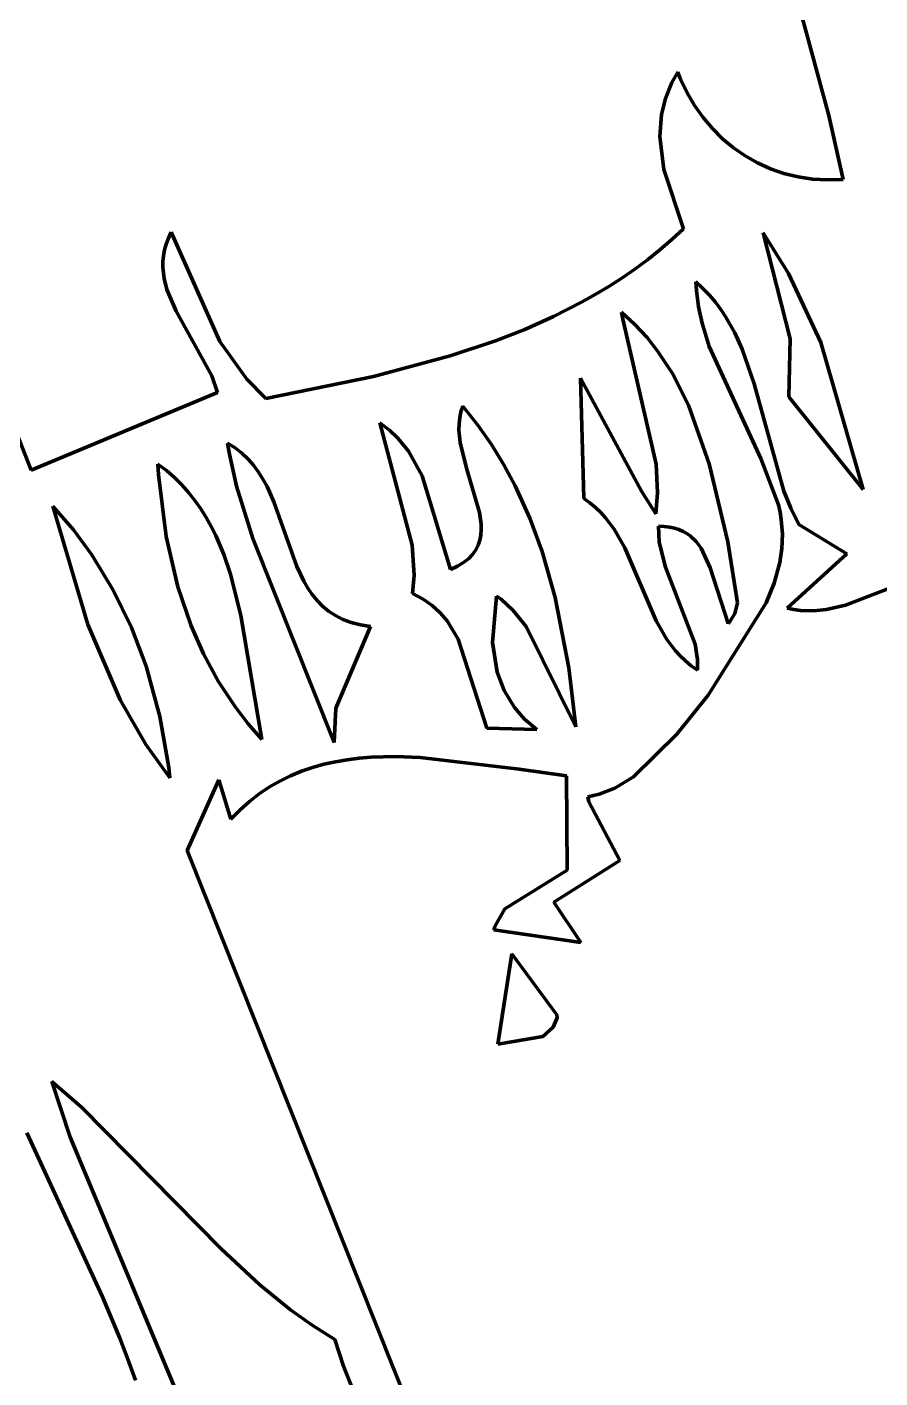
# Model space of a CAD drawing. Header units: millimetres. Extents: x 0 to 9.3, y 0 to 12.
# Drawn here: x 2.75 to 3.351, y 4.399 to 5.352 of the extents above; entities that cross this region are included whole.
import ezdxf

# ---------------------------------------------------------------- set-up
doc = ezdxf.new("R2010")
doc.units = ezdxf.units.MM
doc.layers.add('color#000000ff', color=7, linetype='CONTINUOUS', lineweight=100)
doc.layers.add('color#ffffffff', color=7, linetype='CONTINUOUS', lineweight=100)

msp = doc.modelspace()

# ---------------------------------------------------------------- linework, layer by layer
at = {"layer": 'color#000000ff'}
for p, q in [((3.31515, 5.28975), (3.2951, 5.36423)), ((2.63979, 5.32593), (2.75281, 5.03956)), ((3.20456, 5.31297), (3.20865, 5.3203)), ((3.20865, 5.3203), (3.21069, 5.31529)), ((3.20005, 5.30177), (3.20456, 5.31297)), ((3.21069, 5.31529), (3.21529, 5.3057)), ((3.19732, 5.29036), (3.20005, 5.30177)), ((3.21529, 5.3057), (3.22058, 5.29667)), ((3.19614, 5.27492), (3.19732, 5.29036)), ((3.22058, 5.29667), (3.22652, 5.28824)), ((3.22652, 5.28824), (3.23309, 5.28045)), ((3.32528, 5.24452), (3.31515, 5.28975)), ((3.19875, 5.2516), (3.19614, 5.27492)), ((3.23309, 5.28045), (3.24024, 5.27333)), ((3.24024, 5.27333), (3.24794, 5.2669)), ((3.24794, 5.2669), (3.25616, 5.26121)), ((3.25616, 5.26121), (3.26486, 5.25628)), ((3.26486, 5.25628), (3.27401, 5.25214)), ((3.27401, 5.25214), (3.28358, 5.24883)), ((3.21266, 5.20984), (3.19875, 5.2516)), ((3.28358, 5.24883), (3.29352, 5.24639)), ((3.29352, 5.24639), (3.30381, 5.24483)), ((3.30381, 5.24483), (3.3144, 5.2442)), ((3.3144, 5.2442), (3.32528, 5.24452)), ((2.84948, 5.20316), (2.85153, 5.20739)), ((2.85153, 5.20739), (2.88583, 5.1302)), ((3.20442, 5.2022), (3.21266, 5.20984)), ((3.28677, 5.17823), (3.26882, 5.20686)), ((3.26882, 5.20686), (3.28791, 5.13207)), ((2.84597, 5.19074), (2.84673, 5.19483)), ((2.84673, 5.19483), (2.84789, 5.19897)), ((2.84789, 5.19897), (2.84948, 5.20316)), ((3.18726, 5.18796), (3.19595, 5.19491)), ((3.19595, 5.19491), (3.20442, 5.2022)), ((2.84556, 5.18267), (2.84559, 5.18668)), ((2.84559, 5.18668), (2.84597, 5.19074)), ((3.17836, 5.18133), (3.18726, 5.18796)), ((2.84646, 5.17473), (2.84556, 5.18267)), ((3.16926, 5.17502), (3.17836, 5.18133)), ((3.30951, 5.1295), (3.28677, 5.17823)), ((2.84846, 5.16692), (2.84646, 5.17473)), ((2.85498, 5.15155), (2.84846, 5.16692)), ((3.1505, 5.16331), (3.15997, 5.16902)), ((3.15997, 5.16902), (3.16926, 5.17502)), ((3.22153, 5.17226), (3.22191, 5.16631)), ((3.22645, 5.1677), (3.22153, 5.17226)), ((3.22191, 5.16631), (3.22342, 5.15465)), ((3.231, 5.16293), (3.22645, 5.1677)), ((3.12111, 5.14786), (3.14086, 5.15789)), ((3.14086, 5.15789), (3.1505, 5.16331)), ((3.23519, 5.15796), (3.231, 5.16293)), ((3.23904, 5.15282), (3.23519, 5.15796)), ((2.88012, 5.10592), (2.85498, 5.15155)), ((3.10081, 5.13882), (3.12111, 5.14786)), ((3.16909, 5.151), (3.16988, 5.14607)), ((3.17848, 5.14235), (3.16909, 5.151)), ((3.22342, 5.15465), (3.22581, 5.14329)), ((3.24258, 5.14751), (3.23904, 5.15282)), ((3.24883, 5.13644), (3.24258, 5.14751)), ((3.08005, 5.13071), (3.10081, 5.13882)), ((3.16988, 5.14607), (3.19343, 5.04368)), ((3.187, 5.1331), (3.17848, 5.14235)), ((3.22581, 5.14329), (3.23079, 5.12672)), ((2.88583, 5.1302), (2.90474, 5.10357)), ((3.04823, 5.12006), (3.08005, 5.13071)), ((3.19471, 5.12329), (3.187, 5.1331)), ((3.25411, 5.12484), (3.24883, 5.13644)), ((3.28791, 5.13207), (3.28689, 5.09114)), ((3.33933, 5.02588), (3.30951, 5.1295)), ((2.99408, 5.10564), (3.04823, 5.12006)), ((3.20488, 5.10766), (3.19471, 5.12329)), ((3.23079, 5.12672), (3.26729, 5.04762)), ((3.26249, 5.10044), (3.25411, 5.12484)), ((2.88411, 5.09423), (2.88012, 5.10592)), ((2.90474, 5.10357), (2.91815, 5.09013)), ((2.91815, 5.09013), (2.99408, 5.10564)), ((3.18301, 5.02454), (3.1402, 5.10443)), ((3.1402, 5.10443), (3.14234, 5.01941)), ((3.21615, 5.08541), (3.20488, 5.10766)), ((3.28354, 5.02461), (3.26249, 5.10044)), ((2.75281, 5.03956), (2.88411, 5.09423)), ((3.28689, 5.09114), (3.33933, 5.02588)), ((3.05581, 5.08053), (3.05491, 5.07637)), ((3.0572, 5.08458), (3.05581, 5.08053)), ((3.06775, 5.0713), (3.0572, 5.08458)), ((3.23088, 5.04386), (3.21615, 5.08541)), ((3.00531, 5.06774), (2.99856, 5.0728)), ((2.99856, 5.0728), (3.02131, 4.98644)), ((3.05445, 5.07212), (3.05439, 5.06779)), ((3.05491, 5.07637), (3.05445, 5.07212)), ((3.07737, 5.05749), (3.06775, 5.0713)), ((3.01124, 5.06213), (3.00531, 5.06774)), ((3.01879, 5.05283), (3.01124, 5.06213)), ((3.05439, 5.06779), (3.05468, 5.06339)), ((3.05468, 5.06339), (3.05528, 5.05893)), ((2.89118, 5.05852), (2.89248, 5.05083)), ((2.89653, 5.05517), (2.89118, 5.05852)), ((2.90135, 5.05143), (2.89653, 5.05517)), ((3.02841, 5.03541), (3.01879, 5.05283)), ((3.05528, 5.05893), (3.0598, 5.04078)), ((3.0861, 5.04319), (3.07737, 5.05749)), ((2.84208, 5.04375), (2.84252, 5.03643)), ((2.84811, 5.03915), (2.84208, 5.04375)), ((2.89248, 5.05083), (2.89751, 5.02814)), ((2.90568, 5.04732), (2.90135, 5.05143)), ((2.90957, 5.04289), (2.90568, 5.04732)), ((2.91307, 5.03816), (2.90957, 5.04289)), ((3.09399, 5.02845), (3.0861, 5.04319)), ((3.19343, 5.04368), (3.1944, 5.02375)), ((3.24401, 4.98893), (3.23088, 5.04386)), ((3.26729, 5.04762), (3.27972, 5.01511)), ((2.84252, 5.03643), (2.84787, 4.99277)), ((2.85372, 5.03427), (2.84811, 5.03915)), ((2.85894, 5.02912), (2.85372, 5.03427)), ((2.91621, 5.03318), (2.91307, 5.03816)), ((2.91905, 5.02797), (2.91621, 5.03318)), ((3.04838, 4.9693), (3.02841, 5.03541)), ((3.0598, 5.04078), (3.06896, 5.0097)), ((2.86378, 5.02371), (2.85894, 5.02912)), ((2.86825, 5.01806), (2.86378, 5.02371)), ((2.89751, 5.02814), (2.90899, 4.99128)), ((2.92397, 5.01704), (2.91905, 5.02797)), ((3.10434, 5.00561), (3.09399, 5.02845)), ((3.19324, 5.00856), (3.18301, 5.02454)), ((3.1944, 5.02375), (3.19324, 5.00856)), ((3.28838, 5.0126), (3.28354, 5.02461)), ((2.76812, 5.01405), (2.79264, 4.93058)), ((2.78248, 4.99741), (2.76812, 5.01405)), ((2.87239, 5.01218), (2.86825, 5.01806)), ((2.94005, 4.97155), (2.92397, 5.01704)), ((3.14234, 5.01941), (3.14669, 5.01634)), ((3.14669, 5.01634), (3.1507, 5.01303)), ((3.27972, 5.01511), (3.28088, 5.00984)), ((2.8762, 5.00609), (2.87239, 5.01218)), ((2.8797, 4.99981), (2.8762, 5.00609)), ((3.06896, 5.0097), (3.07008, 5.00146)), ((3.11304, 4.98203), (3.10434, 5.00561)), ((3.1507, 5.01303), (3.1544, 5.0095)), ((3.1544, 5.0095), (3.1578, 5.00577)), ((3.1578, 5.00577), (3.16383, 4.99779)), ((3.28088, 5.00984), (3.28171, 5.00462)), ((3.28171, 5.00462), (3.28244, 4.99433)), ((3.2941, 5.00102), (3.28838, 5.0126)), ((2.79546, 4.97973), (2.78248, 4.99741)), ((2.88292, 4.99335), (2.8797, 4.99981)), ((3.07016, 4.99751), (3.06987, 4.99369)), ((3.07008, 5.00146), (3.07016, 4.99751)), ((3.16383, 4.99779), (3.17133, 4.98475)), ((3.19569, 4.98869), (3.19515, 4.99992)), ((3.19515, 4.99992), (3.19919, 4.99975)), ((3.19919, 4.99975), (3.20292, 4.99929)), ((3.20292, 4.99929), (3.20635, 4.99855)), ((3.20635, 4.99855), (3.2095, 4.99755)), ((3.2095, 4.99755), (3.2124, 4.99629)), ((3.2124, 4.99629), (3.21504, 4.99481)), ((3.21504, 4.99481), (3.21746, 4.9931)), ((3.32781, 4.9804), (3.2941, 5.00102)), ((2.84787, 4.99277), (2.85618, 4.95722)), ((2.88857, 4.97995), (2.88292, 4.99335)), ((2.90899, 4.99128), (2.96642, 4.84732)), ((3.02131, 4.98644), (3.02285, 4.96536)), ((3.06796, 4.9865), (3.06625, 4.98314)), ((3.06915, 4.99002), (3.06796, 4.9865)), ((3.06987, 4.99369), (3.06915, 4.99002)), ((3.2, 4.971), (3.19569, 4.98869)), ((3.21746, 4.9931), (3.22167, 4.9891)), ((3.22167, 4.9891), (3.22514, 4.9844)), ((3.25089, 4.94597), (3.24401, 4.98893)), ((3.28244, 4.99433), (3.28203, 4.98424)), ((2.81063, 4.95477), (2.79546, 4.97973)), ((2.89329, 4.966), (2.88857, 4.97995)), ((3.06111, 4.97698), (3.05758, 4.9742)), ((3.06399, 4.97996), (3.06111, 4.97698)), ((3.06625, 4.98314), (3.06399, 4.97996)), ((3.12232, 4.94971), (3.11304, 4.98203)), ((3.17133, 4.98475), (3.19335, 4.93314)), ((3.22514, 4.9844), (3.23145, 4.97045)), ((3.28203, 4.98424), (3.28057, 4.97434)), ((3.28572, 4.94198), (3.32781, 4.9804)), ((2.90054, 4.93696), (2.89329, 4.966)), ((2.94493, 4.96116), (2.94005, 4.97155)), ((3.05336, 4.97164), (3.04838, 4.9693)), ((3.05758, 4.9742), (3.05336, 4.97164)), ((3.22101, 4.91677), (3.2, 4.971)), ((3.23145, 4.97045), (3.24425, 4.93134)), ((3.28057, 4.97434), (3.27667, 4.95985)), ((3.38363, 4.96613), (3.32694, 4.94426)), ((2.85618, 4.95722), (2.86558, 4.9297)), ((2.94774, 4.9563), (2.94493, 4.96116)), ((3.02285, 4.96536), (3.02167, 4.95242)), ((3.27667, 4.95985), (3.27104, 4.94576)), ((2.8234, 4.92846), (2.81063, 4.95477)), ((2.95086, 4.95172), (2.94774, 4.9563)), ((2.95432, 4.94744), (2.95086, 4.95172)), ((2.95818, 4.94351), (2.95432, 4.94744)), ((3.02167, 4.95242), (3.02906, 4.94856)), ((3.02906, 4.94856), (3.0355, 4.94402)), ((3.07807, 4.91781), (3.08093, 4.95067)), ((3.08093, 4.95067), (3.08405, 4.94836)), ((3.08405, 4.94836), (3.09245, 4.94074)), ((3.13198, 4.90008), (3.12232, 4.94971)), ((2.96247, 4.93997), (2.95818, 4.94351)), ((2.96725, 4.93684), (2.96247, 4.93997)), ((3.0355, 4.94402), (3.04111, 4.93885)), ((3.04111, 4.93885), (3.04597, 4.93313)), ((3.09245, 4.94074), (3.10173, 4.92918)), ((3.27104, 4.94576), (3.23001, 4.88081)), ((3.24571, 4.93302), (3.24893, 4.93834)), ((3.24893, 4.93834), (3.25089, 4.94597)), ((3.29051, 4.94107), (3.28572, 4.94198)), ((3.29523, 4.94051), (3.29051, 4.94107)), ((3.30451, 4.94032), (3.29523, 4.94051)), ((3.3136, 4.94123), (3.30451, 4.94032)), ((3.32694, 4.94426), (3.3136, 4.94123)), ((2.79264, 4.93058), (2.81545, 4.87731)), ((2.83381, 4.90107), (2.8234, 4.92846)), ((2.86558, 4.9297), (2.87437, 4.90978)), ((2.91538, 4.84933), (2.90054, 4.93696)), ((2.97255, 4.93416), (2.96725, 4.93684)), ((2.96759, 4.87164), (2.99203, 4.92918)), ((2.97841, 4.93197), (2.97255, 4.93416)), ((2.98489, 4.9303), (2.97841, 4.93197)), ((2.99203, 4.92918), (2.98489, 4.9303)), ((3.04597, 4.93313), (3.05377, 4.92033)), ((3.10173, 4.92918), (3.13687, 4.85846)), ((3.19335, 4.93314), (3.2009, 4.92009)), ((3.24425, 4.93134), (3.24571, 4.93302)), ((3.05377, 4.92033), (3.07395, 4.85747)), ((3.2009, 4.92009), (3.20698, 4.91209)), ((2.87437, 4.90978), (2.88472, 4.89059)), ((3.08132, 4.89698), (3.07807, 4.91781)), ((3.20698, 4.91209), (3.21041, 4.90836)), ((3.22254, 4.90593), (3.22101, 4.91677)), ((2.84356, 4.86574), (2.83381, 4.90107)), ((3.13687, 4.85846), (3.13198, 4.90008)), ((3.21041, 4.90836), (3.21414, 4.90482)), ((3.21414, 4.90482), (3.21818, 4.9015)), ((3.21818, 4.9015), (3.22257, 4.89842)), ((3.22257, 4.89842), (3.22254, 4.90593)), ((2.88472, 4.89059), (2.89671, 4.87226)), ((3.0862, 4.88401), (3.08132, 4.89698)), ((3.09347, 4.87203), (3.0862, 4.88401)), ((3.23001, 4.88081), (3.20803, 4.85327)), ((2.81545, 4.87731), (2.83354, 4.84601)), ((2.89671, 4.87226), (2.90565, 4.86056)), ((2.96642, 4.84732), (2.96759, 4.87164)), ((3.10063, 4.86383), (3.09347, 4.87203)), ((2.84976, 4.8297), (2.84356, 4.86574)), ((3.10934, 4.85641), (3.10063, 4.86383)), ((2.90565, 4.86056), (2.91538, 4.84933)), ((3.07395, 4.85747), (3.10934, 4.85641)), ((3.20803, 4.85327), (3.17745, 4.82306)), ((2.83354, 4.84601), (2.85059, 4.82246)), ((2.96729, 4.83377), (2.95914, 4.83195)), ((2.97556, 4.83518), (2.96729, 4.83377)), ((2.98395, 4.83623), (2.97556, 4.83518)), ((2.99243, 4.83693), (2.98395, 4.83623)), ((3.00963, 4.83741), (2.99243, 4.83693)), ((3.02705, 4.83685), (3.00963, 4.83741)), ((3.09679, 4.82855), (3.02705, 4.83685)), ((2.85059, 4.82246), (2.84976, 4.8297)), ((2.93557, 4.82384), (2.92805, 4.82015)), ((2.94326, 4.82702), (2.93557, 4.82384)), ((2.95112, 4.82971), (2.94326, 4.82702)), ((2.95914, 4.83195), (2.95112, 4.82971)), ((3.13016, 4.82385), (3.09679, 4.82855)), ((3.13069, 4.75733), (3.13016, 4.82385)), ((3.17745, 4.82306), (3.16421, 4.81519)), ((2.88511, 4.82098), (2.86266, 4.77121)), ((2.89362, 4.79314), (2.88511, 4.82098)), ((2.92072, 4.81593), (2.9136, 4.81115)), ((2.92805, 4.82015), (2.92072, 4.81593)), ((3.16421, 4.81519), (3.15324, 4.81093)), ((2.9067, 4.80577), (2.90004, 4.79978)), ((2.9136, 4.81115), (2.9067, 4.80577)), ((3.15324, 4.81093), (3.14537, 4.80901)), ((3.14537, 4.80901), (3.14589, 4.80546)), ((3.14589, 4.80546), (3.16789, 4.76401)), ((2.90004, 4.79978), (2.89362, 4.79314)), ((2.86266, 4.77121), (3.05355, 4.29214)), ((3.08678, 4.73004), (3.13069, 4.75733)), ((3.16789, 4.76401), (3.1214, 4.73464)), ((3.07975, 4.71748), (3.08678, 4.73004)), ((3.1214, 4.73464), (3.14044, 4.70628)), ((3.07895, 4.71504), (3.07975, 4.71748)), ((3.14044, 4.70628), (3.07895, 4.71504)), ((3.08177, 4.63452), (3.09172, 4.6983)), ((3.09172, 4.6983), (3.12336, 4.65521)), ((3.12363, 4.65314), (3.12073, 4.64638)), ((3.12336, 4.65521), (3.12363, 4.65314)), ((3.12073, 4.64638), (3.11354, 4.63983)), ((3.11354, 4.63983), (3.08177, 4.63452)), ((2.78855, 4.58989), (2.76726, 4.60803)), ((2.76726, 4.60803), (2.78021, 4.5688)), ((2.8867, 4.49005), (2.78855, 4.58989)), ((2.803, 4.45628), (2.74962, 4.57182)), ((2.78021, 4.5688), (2.91811, 4.23861)), ((2.91394, 4.46469), (2.8867, 4.49005)), ((2.9356, 4.44709), (2.91394, 4.46469)), ((2.81518, 4.42707), (2.803, 4.45628)), ((2.95081, 4.43624), (2.9356, 4.44709)), ((2.96676, 4.42622), (2.95081, 4.43624)), ((2.82088, 4.41235), (2.81518, 4.42707)), ((2.97296, 4.4073), (2.96676, 4.42622)), ((2.82627, 4.39753), (2.82088, 4.41235)), ((2.99165, 4.36086), (2.97296, 4.4073))]:
    msp.add_line(p, q, dxfattribs=at)
at = {"layer": 'color#ffffffff'}
for p, q in [((3.2951, 5.36423), (3.31515, 5.28975)), ((2.75281, 5.03956), (2.63979, 5.32593)), ((3.20865, 5.3203), (3.20456, 5.31297)), ((3.21069, 5.31529), (3.20865, 5.3203)), ((3.20456, 5.31297), (3.20005, 5.30177)), ((3.21529, 5.3057), (3.21069, 5.31529)), ((3.20005, 5.30177), (3.19732, 5.29036)), ((3.22058, 5.29667), (3.21529, 5.3057)), ((3.19732, 5.29036), (3.19614, 5.27492)), ((3.22652, 5.28824), (3.22058, 5.29667)), ((3.23309, 5.28045), (3.22652, 5.28824)), ((3.31515, 5.28975), (3.32528, 5.24452)), ((3.19614, 5.27492), (3.19875, 5.2516)), ((3.24024, 5.27333), (3.23309, 5.28045)), ((3.24794, 5.2669), (3.24024, 5.27333)), ((3.25616, 5.26121), (3.24794, 5.2669)), ((3.26486, 5.25628), (3.25616, 5.26121)), ((3.27401, 5.25214), (3.26486, 5.25628)), ((3.28358, 5.24883), (3.27401, 5.25214)), ((3.19875, 5.2516), (3.21266, 5.20984)), ((3.29352, 5.24639), (3.28358, 5.24883)), ((3.30381, 5.24483), (3.29352, 5.24639)), ((3.3144, 5.2442), (3.30381, 5.24483)), ((3.32528, 5.24452), (3.3144, 5.2442)), ((2.85153, 5.20739), (2.84948, 5.20316)), ((2.88583, 5.1302), (2.85153, 5.20739)), ((3.21266, 5.20984), (3.20442, 5.2022)), ((3.28791, 5.13207), (3.26882, 5.20686)), ((3.26882, 5.20686), (3.28677, 5.17823)), ((2.84673, 5.19483), (2.84597, 5.19074)), ((2.84789, 5.19897), (2.84673, 5.19483)), ((2.84948, 5.20316), (2.84789, 5.19897)), ((3.19595, 5.19491), (3.18726, 5.18796)), ((3.20442, 5.2022), (3.19595, 5.19491)), ((2.84559, 5.18668), (2.84556, 5.18267)), ((2.84597, 5.19074), (2.84559, 5.18668)), ((3.18726, 5.18796), (3.17836, 5.18133)), ((2.84556, 5.18267), (2.84646, 5.17473)), ((3.17836, 5.18133), (3.16926, 5.17502)), ((3.28677, 5.17823), (3.30951, 5.1295)), ((2.84646, 5.17473), (2.84846, 5.16692)), ((2.84846, 5.16692), (2.85498, 5.15155)), ((3.15997, 5.16902), (3.1505, 5.16331)), ((3.16926, 5.17502), (3.15997, 5.16902)), ((3.22153, 5.17226), (3.22645, 5.1677)), ((3.22191, 5.16631), (3.22153, 5.17226)), ((3.22342, 5.15465), (3.22191, 5.16631)), ((3.22645, 5.1677), (3.231, 5.16293)), ((3.14086, 5.15789), (3.12111, 5.14786)), ((3.1505, 5.16331), (3.14086, 5.15789)), ((3.231, 5.16293), (3.23519, 5.15796)), ((3.23519, 5.15796), (3.23904, 5.15282)), ((2.85498, 5.15155), (2.88012, 5.10592)), ((3.12111, 5.14786), (3.10081, 5.13882)), ((3.16909, 5.151), (3.17848, 5.14235)), ((3.16988, 5.14607), (3.16909, 5.151)), ((3.22581, 5.14329), (3.22342, 5.15465)), ((3.23904, 5.15282), (3.24258, 5.14751)), ((3.24258, 5.14751), (3.24883, 5.13644)), ((3.10081, 5.13882), (3.08005, 5.13071)), ((3.19343, 5.04368), (3.16988, 5.14607)), ((3.17848, 5.14235), (3.187, 5.1331)), ((3.23079, 5.12672), (3.22581, 5.14329)), ((2.90474, 5.10357), (2.88583, 5.1302)), ((3.08005, 5.13071), (3.04823, 5.12006)), ((3.187, 5.1331), (3.19471, 5.12329)), ((3.24883, 5.13644), (3.25411, 5.12484)), ((3.28689, 5.09114), (3.28791, 5.13207)), ((3.30951, 5.1295), (3.33933, 5.02588)), ((3.04823, 5.12006), (2.99408, 5.10564)), ((3.19471, 5.12329), (3.20488, 5.10766)), ((3.26729, 5.04762), (3.23079, 5.12672)), ((3.25411, 5.12484), (3.26249, 5.10044)), ((2.88012, 5.10592), (2.88411, 5.09423)), ((2.91815, 5.09013), (2.90474, 5.10357)), ((2.99408, 5.10564), (2.91815, 5.09013)), ((3.14234, 5.01941), (3.1402, 5.10443)), ((3.1402, 5.10443), (3.18301, 5.02454)), ((3.20488, 5.10766), (3.21615, 5.08541)), ((3.26249, 5.10044), (3.28354, 5.02461)), ((2.88411, 5.09423), (2.75281, 5.03956)), ((3.33933, 5.02588), (3.28689, 5.09114)), ((3.05491, 5.07637), (3.05581, 5.08053)), ((3.05581, 5.08053), (3.0572, 5.08458)), ((3.0572, 5.08458), (3.06775, 5.0713)), ((3.21615, 5.08541), (3.23088, 5.04386)), ((3.02131, 4.98644), (2.99856, 5.0728)), ((2.99856, 5.0728), (3.00531, 5.06774)), ((3.05439, 5.06779), (3.05445, 5.07212)), ((3.05445, 5.07212), (3.05491, 5.07637)), ((3.06775, 5.0713), (3.07737, 5.05749)), ((3.00531, 5.06774), (3.01124, 5.06213)), ((3.01124, 5.06213), (3.01879, 5.05283)), ((3.05468, 5.06339), (3.05439, 5.06779)), ((3.05528, 5.05893), (3.05468, 5.06339)), ((2.89118, 5.05852), (2.89653, 5.05517)), ((2.89248, 5.05083), (2.89118, 5.05852)), ((2.89653, 5.05517), (2.90135, 5.05143)), ((3.01879, 5.05283), (3.02841, 5.03541)), ((3.0598, 5.04078), (3.05528, 5.05893)), ((3.07737, 5.05749), (3.0861, 5.04319)), ((2.84208, 5.04375), (2.84811, 5.03915)), ((2.84252, 5.03643), (2.84208, 5.04375)), ((2.89751, 5.02814), (2.89248, 5.05083)), ((2.90135, 5.05143), (2.90568, 5.04732)), ((2.90568, 5.04732), (2.90957, 5.04289)), ((2.90957, 5.04289), (2.91307, 5.03816)), ((3.0861, 5.04319), (3.09399, 5.02845)), ((3.1944, 5.02375), (3.19343, 5.04368)), ((3.23088, 5.04386), (3.24401, 4.98893)), ((3.27972, 5.01511), (3.26729, 5.04762)), ((2.84787, 4.99277), (2.84252, 5.03643)), ((2.84811, 5.03915), (2.85372, 5.03427)), ((2.85372, 5.03427), (2.85894, 5.02912)), ((2.91307, 5.03816), (2.91621, 5.03318)), ((2.91621, 5.03318), (2.91905, 5.02797)), ((3.02841, 5.03541), (3.04838, 4.9693)), ((3.06896, 5.0097), (3.0598, 5.04078)), ((2.85894, 5.02912), (2.86378, 5.02371)), ((2.86378, 5.02371), (2.86825, 5.01806)), ((2.90899, 4.99128), (2.89751, 5.02814)), ((2.91905, 5.02797), (2.92397, 5.01704)), ((3.09399, 5.02845), (3.10434, 5.00561)), ((3.18301, 5.02454), (3.19324, 5.00856)), ((3.19324, 5.00856), (3.1944, 5.02375)), ((3.28354, 5.02461), (3.28838, 5.0126)), ((2.76812, 5.01405), (2.78248, 4.99741)), ((2.79264, 4.93058), (2.76812, 5.01405)), ((2.86825, 5.01806), (2.87239, 5.01218)), ((2.92397, 5.01704), (2.94005, 4.97155)), ((3.14669, 5.01634), (3.14234, 5.01941)), ((3.1507, 5.01303), (3.14669, 5.01634)), ((3.28088, 5.00984), (3.27972, 5.01511)), ((2.87239, 5.01218), (2.8762, 5.00609)), ((2.8762, 5.00609), (2.8797, 4.99981)), ((3.07008, 5.00146), (3.06896, 5.0097)), ((3.10434, 5.00561), (3.11304, 4.98203)), ((3.1544, 5.0095), (3.1507, 5.01303)), ((3.1578, 5.00577), (3.1544, 5.0095)), ((3.16383, 4.99779), (3.1578, 5.00577)), ((3.28171, 5.00462), (3.28088, 5.00984)), ((3.28244, 4.99433), (3.28171, 5.00462)), ((3.28838, 5.0126), (3.2941, 5.00102)), ((2.78248, 4.99741), (2.79546, 4.97973)), ((2.8797, 4.99981), (2.88292, 4.99335)), ((3.06987, 4.99369), (3.07016, 4.99751)), ((3.07016, 4.99751), (3.07008, 5.00146)), ((3.17133, 4.98475), (3.16383, 4.99779)), ((3.19919, 4.99975), (3.19515, 4.99992)), ((3.19515, 4.99992), (3.19569, 4.98869)), ((3.20292, 4.99929), (3.19919, 4.99975)), ((3.20635, 4.99855), (3.20292, 4.99929)), ((3.2095, 4.99755), (3.20635, 4.99855)), ((3.2124, 4.99629), (3.2095, 4.99755)), ((3.21504, 4.99481), (3.2124, 4.99629)), ((3.21746, 4.9931), (3.21504, 4.99481)), ((3.2941, 5.00102), (3.32781, 4.9804)), ((2.85618, 4.95722), (2.84787, 4.99277)), ((2.88292, 4.99335), (2.88857, 4.97995)), ((2.96642, 4.84732), (2.90899, 4.99128)), ((3.02285, 4.96536), (3.02131, 4.98644)), ((3.06625, 4.98314), (3.06796, 4.9865)), ((3.06796, 4.9865), (3.06915, 4.99002)), ((3.06915, 4.99002), (3.06987, 4.99369)), ((3.19569, 4.98869), (3.2, 4.971)), ((3.22167, 4.9891), (3.21746, 4.9931)), ((3.22514, 4.9844), (3.22167, 4.9891)), ((3.24401, 4.98893), (3.25089, 4.94597)), ((3.28203, 4.98424), (3.28244, 4.99433)), ((2.79546, 4.97973), (2.81063, 4.95477)), ((2.88857, 4.97995), (2.89329, 4.966)), ((3.05758, 4.9742), (3.06111, 4.97698)), ((3.06111, 4.97698), (3.06399, 4.97996)), ((3.06399, 4.97996), (3.06625, 4.98314)), ((3.11304, 4.98203), (3.12232, 4.94971)), ((3.19335, 4.93314), (3.17133, 4.98475)), ((3.23145, 4.97045), (3.22514, 4.9844)), ((3.28057, 4.97434), (3.28203, 4.98424)), ((3.32781, 4.9804), (3.28572, 4.94198)), ((2.89329, 4.966), (2.90054, 4.93696)), ((2.94005, 4.97155), (2.94493, 4.96116)), ((3.04838, 4.9693), (3.05336, 4.97164)), ((3.05336, 4.97164), (3.05758, 4.9742)), ((3.2, 4.971), (3.22101, 4.91677)), ((3.24425, 4.93134), (3.23145, 4.97045)), ((3.27667, 4.95985), (3.28057, 4.97434)), ((3.32694, 4.94426), (3.38363, 4.96613)), ((2.86558, 4.9297), (2.85618, 4.95722)), ((2.94493, 4.96116), (2.94774, 4.9563)), ((3.02167, 4.95242), (3.02285, 4.96536)), ((3.27104, 4.94576), (3.27667, 4.95985)), ((2.81063, 4.95477), (2.8234, 4.92846)), ((2.94774, 4.9563), (2.95086, 4.95172)), ((2.95086, 4.95172), (2.95432, 4.94744)), ((2.95432, 4.94744), (2.95818, 4.94351)), ((3.02906, 4.94856), (3.02167, 4.95242)), ((3.0355, 4.94402), (3.02906, 4.94856)), ((3.08093, 4.95067), (3.07807, 4.91781)), ((3.08405, 4.94836), (3.08093, 4.95067)), ((3.09245, 4.94074), (3.08405, 4.94836)), ((3.12232, 4.94971), (3.13198, 4.90008)), ((2.95818, 4.94351), (2.96247, 4.93997)), ((2.96247, 4.93997), (2.96725, 4.93684)), ((3.04111, 4.93885), (3.0355, 4.94402)), ((3.04597, 4.93313), (3.04111, 4.93885)), ((3.10173, 4.92918), (3.09245, 4.94074)), ((3.23001, 4.88081), (3.27104, 4.94576)), ((3.24893, 4.93834), (3.24571, 4.93302)), ((3.25089, 4.94597), (3.24893, 4.93834)), ((3.28572, 4.94198), (3.29051, 4.94107)), ((3.29051, 4.94107), (3.29523, 4.94051)), ((3.29523, 4.94051), (3.30451, 4.94032)), ((3.30451, 4.94032), (3.3136, 4.94123)), ((3.3136, 4.94123), (3.32694, 4.94426)), ((2.81545, 4.87731), (2.79264, 4.93058)), ((2.8234, 4.92846), (2.83381, 4.90107)), ((2.87437, 4.90978), (2.86558, 4.9297)), ((2.90054, 4.93696), (2.91538, 4.84933)), ((2.96725, 4.93684), (2.97255, 4.93416)), ((2.99203, 4.92918), (2.96759, 4.87164)), ((2.97255, 4.93416), (2.97841, 4.93197)), ((2.97841, 4.93197), (2.98489, 4.9303)), ((2.98489, 4.9303), (2.99203, 4.92918)), ((3.05377, 4.92033), (3.04597, 4.93313)), ((3.13687, 4.85846), (3.10173, 4.92918)), ((3.2009, 4.92009), (3.19335, 4.93314)), ((3.24571, 4.93302), (3.24425, 4.93134)), ((3.07395, 4.85747), (3.05377, 4.92033)), ((3.20698, 4.91209), (3.2009, 4.92009)), ((2.88472, 4.89059), (2.87437, 4.90978)), ((3.07807, 4.91781), (3.08132, 4.89698)), ((3.21041, 4.90836), (3.20698, 4.91209)), ((3.22101, 4.91677), (3.22254, 4.90593)), ((2.83381, 4.90107), (2.84356, 4.86574)), ((3.13198, 4.90008), (3.13687, 4.85846)), ((3.21414, 4.90482), (3.21041, 4.90836)), ((3.21818, 4.9015), (3.21414, 4.90482)), ((3.22257, 4.89842), (3.21818, 4.9015)), ((3.22254, 4.90593), (3.22257, 4.89842)), ((2.89671, 4.87226), (2.88472, 4.89059)), ((3.08132, 4.89698), (3.0862, 4.88401)), ((3.0862, 4.88401), (3.09347, 4.87203)), ((3.20803, 4.85327), (3.23001, 4.88081)), ((2.83354, 4.84601), (2.81545, 4.87731)), ((2.90565, 4.86056), (2.89671, 4.87226)), ((2.96759, 4.87164), (2.96642, 4.84732)), ((3.09347, 4.87203), (3.10063, 4.86383)), ((2.84356, 4.86574), (2.84976, 4.8297)), ((3.10063, 4.86383), (3.10934, 4.85641)), ((2.91538, 4.84933), (2.90565, 4.86056)), ((3.10934, 4.85641), (3.07395, 4.85747)), ((3.17745, 4.82306), (3.20803, 4.85327)), ((2.85059, 4.82246), (2.83354, 4.84601)), ((2.95914, 4.83195), (2.96729, 4.83377)), ((2.96729, 4.83377), (2.97556, 4.83518)), ((2.97556, 4.83518), (2.98395, 4.83623)), ((2.98395, 4.83623), (2.99243, 4.83693)), ((2.99243, 4.83693), (3.00963, 4.83741)), ((3.00963, 4.83741), (3.02705, 4.83685)), ((3.02705, 4.83685), (3.09679, 4.82855)), ((2.84976, 4.8297), (2.85059, 4.82246)), ((2.92805, 4.82015), (2.93557, 4.82384)), ((2.93557, 4.82384), (2.94326, 4.82702)), ((2.94326, 4.82702), (2.95112, 4.82971)), ((2.95112, 4.82971), (2.95914, 4.83195)), ((3.09679, 4.82855), (3.13016, 4.82385)), ((3.13016, 4.82385), (3.13069, 4.75733)), ((3.16421, 4.81519), (3.17745, 4.82306)), ((2.86266, 4.77121), (2.88511, 4.82098)), ((2.88511, 4.82098), (2.89362, 4.79314)), ((2.9136, 4.81115), (2.92072, 4.81593)), ((2.92072, 4.81593), (2.92805, 4.82015)), ((3.15324, 4.81093), (3.16421, 4.81519)), ((2.90004, 4.79978), (2.9067, 4.80577)), ((2.9067, 4.80577), (2.9136, 4.81115)), ((3.14537, 4.80901), (3.15324, 4.81093)), ((3.14589, 4.80546), (3.14537, 4.80901)), ((3.16789, 4.76401), (3.14589, 4.80546)), ((2.89362, 4.79314), (2.90004, 4.79978)), ((3.05355, 4.29214), (2.86266, 4.77121)), ((3.13069, 4.75733), (3.08678, 4.73004)), ((3.1214, 4.73464), (3.16789, 4.76401)), ((3.08678, 4.73004), (3.07975, 4.71748)), ((3.14044, 4.70628), (3.1214, 4.73464)), ((3.07975, 4.71748), (3.07895, 4.71504)), ((3.07895, 4.71504), (3.14044, 4.70628)), ((3.09172, 4.6983), (3.08177, 4.63452)), ((3.12336, 4.65521), (3.09172, 4.6983)), ((3.12073, 4.64638), (3.12363, 4.65314)), ((3.12363, 4.65314), (3.12336, 4.65521)), ((3.11354, 4.63983), (3.12073, 4.64638)), ((3.08177, 4.63452), (3.11354, 4.63983)), ((2.78021, 4.5688), (2.76726, 4.60803)), ((2.76726, 4.60803), (2.78855, 4.58989)), ((2.78855, 4.58989), (2.8867, 4.49005)), ((2.74962, 4.57182), (2.803, 4.45628)), ((2.91811, 4.23861), (2.78021, 4.5688)), ((2.8867, 4.49005), (2.91394, 4.46469)), ((2.91394, 4.46469), (2.9356, 4.44709)), ((2.803, 4.45628), (2.81518, 4.42707)), ((2.9356, 4.44709), (2.95081, 4.43624)), ((2.95081, 4.43624), (2.96676, 4.42622)), ((2.81518, 4.42707), (2.82088, 4.41235)), ((2.96676, 4.42622), (2.97296, 4.4073)), ((2.82088, 4.41235), (2.82627, 4.39753)), ((2.97296, 4.4073), (2.99165, 4.36086))]:
    msp.add_line(p, q, dxfattribs=at)

doc.saveas('drawing.dxf')
